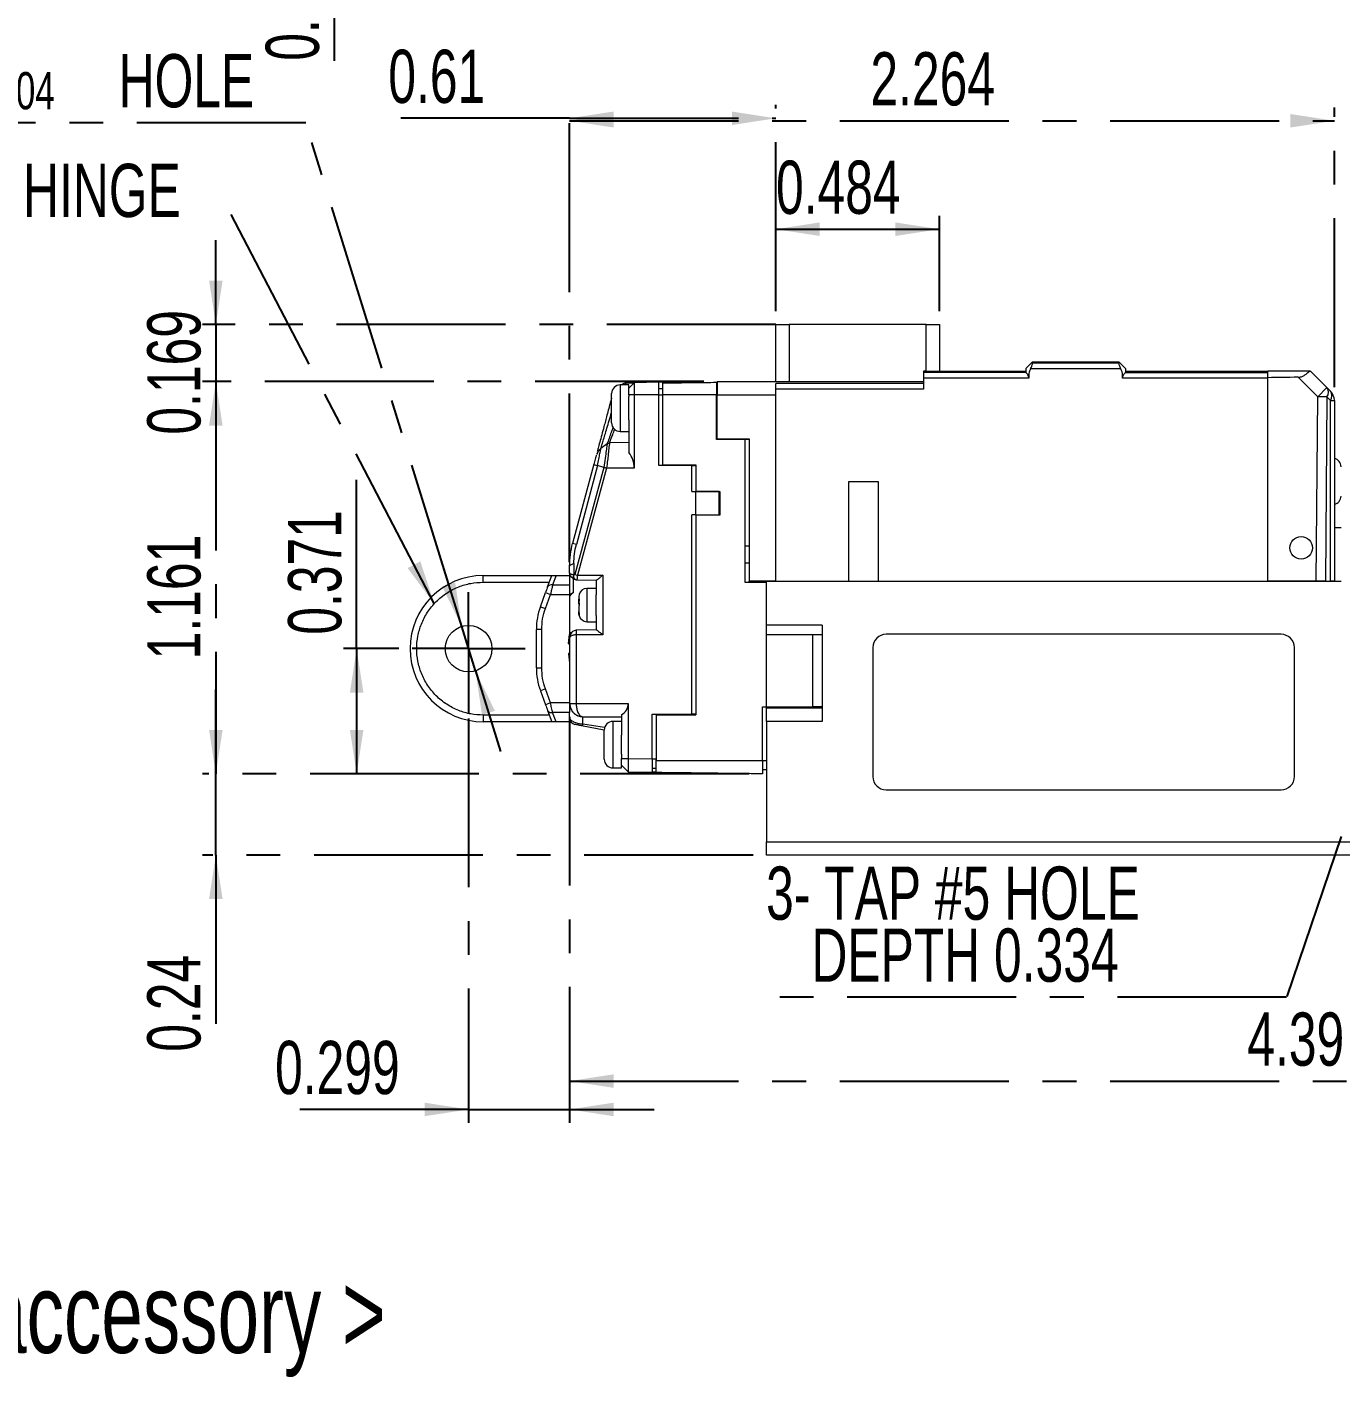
# Model space of a CAD drawing. Header units: inches. Extents: x 0.2 to 16.3, y 0.2 to 11.5.
# Drawn here: x 2.142 to 6.032, y 5.092 to 9.089 of the extents above; entities that cross this region are included whole.
import ezdxf

# ---------------------------------------------------------------- set-up
doc = ezdxf.new("R2010")
doc.units = ezdxf.units.IN
doc.header["$MEASUREMENT"] = 0
doc.linetypes.add('CENTERX2', pattern=[0.8, 0.5, -0.1, 0.1, -0.1])
doc.layers.add('CENTER_LINE', color=7, linetype='CENTERX2')
doc.styles.add('SLDTEXTSTYLE0', font='TXT', dxfattribs={"width": 0.7})
doc.dimstyles.new('SLDDIMSTYLE0', dxfattribs={"dimtxt": 0.15748, "dimasz": 0.13, "dimexe": 0, "dimexo": 0.0625, "dimgap": 0.03937, "dimtad": 1, "dimdec": 3, "dimrnd": 1e-09, "dimzin": 12, "dimdsep": 46, "dimtxsty": 'SLDTEXTSTYLE0', "dimsah": 1, "dimcen": 0.09, "dimadec": 0, "dimazin": 3, "dimtfac": 1, "dimtdec": 3, "dimtofl": 0, "dimtmove": 0, "dimatfit": 3, "dimfxl": 1, "dimfrac": 2, "dimtolj": 1, "dimtzin": 12, "dimarcsym": 0})
doc.dimstyles.new('SLDDIMSTYLE1', dxfattribs={"dimtxt": 0.15748, "dimasz": 0.13, "dimexe": 0, "dimexo": 0.0625, "dimgap": 0.03937, "dimtad": 1, "dimdec": 3, "dimrnd": 1e-09, "dimdsep": 46, "dimtxsty": 'SLDTEXTSTYLE0', "dimsah": 1, "dimcen": 0.09, "dimadec": 0, "dimazin": 2, "dimtfac": 1, "dimtdec": 3, "dimtmove": 0, "dimatfit": 0, "dimfxl": 1, "dimfrac": 2, "dimtolj": 1, "dimtzin": 12, "dimarcsym": 0})
doc.dimstyles.new('SLDDIMSTYLE2', dxfattribs={"dimtxt": 0.15748, "dimasz": 0.13, "dimexe": 0, "dimexo": 0.0625, "dimgap": 0.03937, "dimtad": 1, "dimdec": 3, "dimrnd": 1e-09, "dimdsep": 46, "dimtxsty": 'SLDTEXTSTYLE0', "dimsah": 1, "dimcen": 0.09, "dimadec": 0, "dimazin": 2, "dimtfac": 1, "dimtdec": 3, "dimtofl": 0, "dimtmove": 0, "dimatfit": 3, "dimfxl": 1, "dimfrac": 2, "dimtolj": 1, "dimtzin": 12, "dimarcsym": 0})
doc.dimstyles.new('SLDDIMSTYLE3', dxfattribs={"dimtxt": 0.15748, "dimasz": 0.13, "dimexe": 0, "dimexo": 0.0625, "dimgap": 0.03937, "dimtad": 0, "dimtih": 1, "dimtoh": 1, "dimdec": 3, "dimrnd": 1e-09, "dimdsep": 46, "dimtxsty": 'SLDTEXTSTYLE0', "dimsah": 1, "dimcen": 0, "dimadec": 0, "dimazin": 2, "dimtol": 1, "dimtp": 0.003937, "dimtm": 0.003937, "dimtfac": 1, "dimtdec": 3, "dimtmove": 0, "dimatfit": 3, "dimfxl": 1, "dimfrac": 2, "dimtolj": 1, "dimarcsym": 0})
doc.dimstyles.new('SLDDIMSTYLE5', dxfattribs={"dimtxt": 0.15748, "dimasz": 0.13, "dimexe": 0, "dimexo": 0.0625, "dimgap": 0.03937, "dimtad": 0, "dimtih": 1, "dimtoh": 1, "dimdec": 3, "dimrnd": 1e-09, "dimzin": 12, "dimdsep": 46, "dimtxsty": 'SLDTEXTSTYLE0', "dimsah": 1, "dimcen": 0, "dimadec": 0, "dimazin": 3, "dimtfac": 1, "dimtdec": 3, "dimtmove": 0, "dimatfit": 3, "dimfxl": 1, "dimfrac": 2, "dimtolj": 1, "dimtzin": 12, "dimarcsym": 0})
doc.dimstyles.new('SLDDIMSTYLE7', dxfattribs={"dimtxt": 0.18, "dimasz": 0.13, "dimexe": 0, "dimexo": 0.0625, "dimgap": 0, "dimtad": 0, "dimtih": 1, "dimtoh": 1, "dimdec": 0, "dimrnd": 1e-09, "dimzin": 0, "dimdsep": 46, "dimtxsty": 'Standard', "dimsah": 1, "dimcen": 0.09, "dimadec": 0, "dimazin": 0, "dimtfac": 0.13, "dimtdec": 0, "dimtofl": 0, "dimtmove": 0, "dimatfit": 3, "dimfxl": 1, "dimfrac": 2, "dimtolj": 1, "dimtzin": 0, "dimarcsym": 0})
doc.dimstyles.new('SLDDIMSTYLE8', dxfattribs={"dimtxt": 0.15748, "dimasz": 0.13, "dimexe": 0, "dimexo": 0.0625, "dimgap": 0.03937, "dimtad": 1, "dimdec": 3, "dimrnd": 1e-09, "dimdsep": 46, "dimtxsty": 'SLDTEXTSTYLE0', "dimsah": 1, "dimcen": 0.09, "dimadec": 0, "dimazin": 2, "dimtol": 1, "dimtm": 0.003937, "dimtfac": 1, "dimtdec": 3, "dimtofl": 0, "dimtmove": 0, "dimatfit": 3, "dimfxl": 1, "dimfrac": 2, "dimtolj": 1, "dimarcsym": 0})

# ---------------------------------------------------------------- blocks, each defined once
blk = doc.blocks.new('_D_2')
at = {"layer": 'CENTER_LINE'}
for p, q in [((2.7014, 8.2085), (2.7014, 8.4585)), ((4.3591, 8.2085), (2.662, 8.2085)), ((2.7014, 8.2085), (2.7014, 8.0392)), ((4.1465, 8.0392), (2.662, 8.0392)), ((2.7014, 8.0392), (2.7014, 7.7892))]:
    blk.add_line(p, q, dxfattribs=at)
for points in [[(2.7014, 8.2085), (2.7214, 8.3385), (2.6814, 8.3385)], [(2.7014, 8.0392), (2.6814, 7.9092), (2.7214, 7.9092)]]:
    blk.add_solid(points, dxfattribs=at)
at = {"layer": 'CENTER_LINE', "insert": (2.4984, 7.8824), "char_height": 0.15748, "attachment_point": 1, "rotation": 90, "style": 'SLDTEXTSTYLE0'}
blk.add_mtext('0.169', dxfattribs=at)
blk = doc.blocks.new('_D_3')
at = {"layer": 'CENTER_LINE'}
for p, q in [((4.3591, 8.2479), (4.3591, 8.53)), ((4.8433, 8.2479), (4.8433, 8.53)), ((4.3591, 8.4906), (4.8433, 8.4906))]:
    blk.add_line(p, q, dxfattribs=at)
for points in [[(4.3591, 8.4906), (4.4891, 8.4706), (4.4891, 8.5106)], [(4.8433, 8.4906), (4.7133, 8.5106), (4.7133, 8.4706)]]:
    blk.add_solid(points, dxfattribs=at)
at = {"layer": 'CENTER_LINE', "insert": (4.3597, 8.6936), "char_height": 0.15748, "attachment_point": 1, "style": 'SLDTEXTSTYLE0'}
blk.add_mtext('0.484', dxfattribs=at)
blk = doc.blocks.new('_D_4')
at = {"layer": 'CENTER_LINE'}
for p, q in [((2.9678, 8.806), (1.1912, 8.806)), ((3.4292, 7.3144), (2.9678, 8.806)), ((3.47, 7.1827), (3.4292, 7.3144)), ((3.47, 7.1827), (3.5439, 6.9439))]:
    blk.add_line(p, q, dxfattribs=at)
for points in [[(3.4292, 7.3144), (3.4099, 7.4445), (3.3717, 7.4327)], [(3.47, 7.1827), (3.4893, 7.0526), (3.5275, 7.0645)]]:
    blk.add_solid(points, dxfattribs=at)
at = {"layer": 'CENTER_LINE', "attachment_point": 1, "style": 'SLDTEXTSTYLE0'}
for s, insert, char_height in [('%%c', (1.1912, 9.009), 0.15748), ('0.138', (1.3655, 9.009), 0.15748), ('HOLE', (2.4136, 9.009), 0.15748), ('±0.004', (1.9095, 8.9559), 0.11024)]:
    blk.add_mtext(s, dxfattribs=dict(at, insert=insert, char_height=char_height))
blk = doc.blocks.new('_D_5')
at = {"layer": 'CENTER_LINE'}
for p, q in [((3.4496, 7.0419), (3.4496, 5.8448)), ((3.7488, 7.0471), (3.7488, 5.8448)), ((3.4496, 5.8842), (2.8768, 5.8842)), ((3.4496, 5.8842), (3.7488, 5.8842)), ((3.7488, 5.8842), (3.9988, 5.8842))]:
    blk.add_line(p, q, dxfattribs=at)
for points in [[(3.4496, 5.8842), (3.3196, 5.9042), (3.3196, 5.8642)], [(3.7488, 5.8842), (3.8788, 5.8642), (3.8788, 5.9042)]]:
    blk.add_solid(points, dxfattribs=at)
at = {"layer": 'CENTER_LINE', "insert": (2.8768, 6.0872), "char_height": 0.15748, "attachment_point": 1, "style": 'SLDTEXTSTYLE0'}
blk.add_mtext('0.299', dxfattribs=at)
blk = doc.blocks.new('_D_6')
at = {"layer": 'CENTER_LINE'}
for p, q in [((3.7488, 7.0471), (3.7488, 5.9289)), ((8.1386, 6.6456), (8.1386, 5.9289)), ((3.7488, 5.9682), (8.1386, 5.9682))]:
    blk.add_line(p, q, dxfattribs=at)
for points in [[(3.7488, 5.9682), (3.8788, 5.9482), (3.8788, 5.9882)], [(8.1386, 5.9682), (8.0086, 5.9882), (8.0086, 5.9482)]]:
    blk.add_solid(points, dxfattribs=at)
at = {"layer": 'CENTER_LINE', "insert": (5.7549, 6.1713), "char_height": 0.15748, "attachment_point": 1, "style": 'SLDTEXTSTYLE0'}
blk.add_mtext('4.39', dxfattribs=at)
blk = doc.blocks.new('_D_8')
at = {"layer": 'CENTER_LINE'}
for p, q in [((3.7488, 7.5045), (3.7488, 8.8584)), ((4.3591, 8.2479), (4.3591, 8.8584)), ((3.7488, 8.819), (3.212, 8.819)), ((3.7488, 8.819), (4.3591, 8.819))]:
    blk.add_line(p, q, dxfattribs=at)
for points in [[(3.7488, 8.819), (3.8788, 8.799), (3.8788, 8.839)], [(4.3591, 8.819), (4.2291, 8.839), (4.2291, 8.799)]]:
    blk.add_solid(points, dxfattribs=at)
at = {"layer": 'CENTER_LINE', "insert": (3.212, 9.022), "char_height": 0.15748, "attachment_point": 1, "style": 'SLDTEXTSTYLE0'}
blk.add_mtext('0.61', dxfattribs=at)
blk = doc.blocks.new('_D_9')
at = {"layer": 'CENTER_LINE'}
for p, q in [((3.7488, 7.5045), (3.7488, 8.8511)), ((6.0126, 8.0229), (6.0126, 8.8511)), ((3.7488, 8.8117), (6.0126, 8.8117))]:
    blk.add_line(p, q, dxfattribs=at)
for points in [[(3.7488, 8.8117), (3.8788, 8.7917), (3.8788, 8.8317)], [(6.0126, 8.8117), (5.8826, 8.8317), (5.8826, 8.7917)]]:
    blk.add_solid(points, dxfattribs=at)
at = {"layer": 'CENTER_LINE', "insert": (4.6392, 9.0147), "char_height": 0.15748, "attachment_point": 1, "style": 'SLDTEXTSTYLE0'}
blk.add_mtext('2.264', dxfattribs=at)
blk = doc.blocks.new('_D_10')
at = {"layer": 'CENTER_LINE'}
for p, q in [((4.1465, 8.0392), (2.662, 8.0392)), ((2.7014, 8.0392), (2.7014, 6.8779)), ((4.2803, 6.8779), (2.662, 6.8779))]:
    blk.add_line(p, q, dxfattribs=at)
for points in [[(2.7014, 8.0392), (2.6814, 7.9092), (2.7214, 7.9092)], [(2.7014, 6.8779), (2.7214, 7.0079), (2.6814, 7.0079)]]:
    blk.add_solid(points, dxfattribs=at)
at = {"layer": 'CENTER_LINE', "insert": (2.4984, 7.2171), "char_height": 0.15748, "attachment_point": 1, "rotation": 90, "style": 'SLDTEXTSTYLE0'}
blk.add_mtext('1.161', dxfattribs=at)
blk = doc.blocks.new('_D_11')
at = {"layer": 'CENTER_LINE'}
for p, q in [((2.7014, 6.8779), (2.7014, 7.1279)), ((4.2803, 6.8779), (2.662, 6.8779)), ((2.7014, 6.6375), (2.7014, 6.8779)), ((4.2921, 6.6375), (2.662, 6.6375)), ((2.7014, 6.6375), (2.7014, 6.0551))]:
    blk.add_line(p, q, dxfattribs=at)
for points in [[(2.7014, 6.8779), (2.7214, 7.0079), (2.6814, 7.0079)], [(2.7014, 6.6375), (2.6814, 6.5075), (2.7214, 6.5075)]]:
    blk.add_solid(points, dxfattribs=at)
at = {"layer": 'CENTER_LINE', "insert": (2.4984, 6.0551), "char_height": 0.15748, "attachment_point": 1, "rotation": 90, "style": 'SLDTEXTSTYLE0'}
blk.add_mtext('0.24', dxfattribs=at)
blk = doc.blocks.new('_D_12')
at = {"layer": 'CENTER_LINE'}
for p, q in [((3.1183, 7.2486), (3.1183, 7.7728)), ((3.2429, 7.2486), (3.0789, 7.2486)), ((3.1183, 7.2486), (3.1183, 6.8779)), ((4.2803, 6.8779), (3.0789, 6.8779))]:
    blk.add_line(p, q, dxfattribs=at)
for points in [[(3.1183, 7.2486), (3.0983, 7.1186), (3.1383, 7.1186)], [(3.1183, 6.8779), (3.1383, 7.0079), (3.0983, 7.0079)]]:
    blk.add_solid(points, dxfattribs=at)
at = {"layer": 'CENTER_LINE', "insert": (2.9153, 7.2899), "char_height": 0.15748, "attachment_point": 1, "rotation": 90, "style": 'SLDTEXTSTYLE0'}
blk.add_mtext('0.371', dxfattribs=at)
blk = doc.blocks.new('_D_17')
at = {"layer": 'CENTER_LINE'}
for p, q in [((6.3238, 7.5424), (6.4046, 7.7789)), ((6.3238, 7.5424), (6.292, 7.4492)), ((6.292, 7.4492), (5.8708, 6.2169)), ((5.8708, 6.2169), (4.3304, 6.2169))]:
    blk.add_line(p, q, dxfattribs=at)
for points in [[(6.3238, 7.5424), (6.3848, 7.6589), (6.3469, 7.6719)], [(6.292, 7.4492), (6.231, 7.3327), (6.2688, 7.3198)]]:
    blk.add_solid(points, dxfattribs=at)
at = {"layer": 'CENTER_LINE', "char_height": 0.15748, "attachment_point": 1, "style": 'SLDTEXTSTYLE0'}
for s, insert in [('3- TAP #5 HOLE', (4.3304, 6.6034)), ('DEPTH 0.334', (4.4646, 6.4199))]:
    blk.add_mtext(s, dxfattribs=dict(at, insert=insert))
blk = doc.blocks.new('SW_NOTE_0_5')
at = {"layer": 'CENTER_LINE', "color": 0, "insert": (-0.5859, 0.0926), "char_height": 0.15748, "attachment_point": 1, "style": 'SLDTEXTSTYLE0'}
blk.add_mtext('HINGE', dxfattribs=at)
blk = doc.blocks.new('SW_CENTERMARKSYMBOL_0')
at = {"layer": 'CENTER_LINE', "color": 0}
for p, q in [((0, 0.0984), (0, 0.1673)), ((0, 0), (0, 0.0984)), ((-0.0984, 0), (-0.1673, 0)), ((0, 0), (-0.0984, 0)), ((0, 0), (0, -0.0984)), ((0, 0), (0.0984, 0)), ((0.0984, 0), (0.1673, 0)), ((0, -0.0984), (0, -0.1673))]:
    blk.add_line(p, q, dxfattribs=at)
blk = doc.blocks.new('_D_24')
at = {"layer": 'CENTER_LINE'}
for p, q in [((3.2567, 10.4639), (3.0126, 10.4639)), ((3.052, 10.4639), (3.052, 10.1253)), ((3.2567, 10.1253), (3.0126, 10.1253)), ((3.052, 10.1253), (3.052, 8.9894))]:
    blk.add_line(p, q, dxfattribs=at)
for points in [[(3.052, 10.4639), (3.032, 10.3339), (3.072, 10.3339)], [(3.052, 10.1253), (3.072, 10.2553), (3.032, 10.2553)]]:
    blk.add_solid(points, dxfattribs=at)
at = {"layer": 'CENTER_LINE', "attachment_point": 1, "rotation": 90, "style": 'SLDTEXTSTYLE0'}
for s, insert, char_height in [('0.004', (2.9021, 9.6136), 0.11024), ('0', (2.7736, 9.6136), 0.1102), ('-', (2.9021, 9.5334), 0.1102), ('0.339', (2.849, 8.9894), 0.15748)]:
    blk.add_mtext(s, dxfattribs=dict(at, insert=insert, char_height=char_height))

msp = doc.modelspace()

# ---------------------------------------------------------------- linework, layer by layer
at = {"color": 7, "linetype": 'Continuous', "lineweight": 18}
for p, q in [((4.3591, 8.0392), (4.3591, 8.2085)), ((4.3984, 8.2085), (4.3984, 8.0392)), ((4.8039, 8.2085), (4.3984, 8.2085)), ((4.8039, 8.0706), (4.8039, 8.2085)), ((4.8433, 8.2085), (4.8433, 8.0707)), ((5.1189, 8.0983), (5.0992, 8.0786)), ((5.3805, 8.0769), (5.1131, 8.0769)), ((5.1189, 8.0942), (5.1189, 8.0983)), ((5.1189, 8.0983), (5.3748, 8.0983)), ((5.3748, 8.0942), (5.1189, 8.0942)), ((5.3945, 8.0786), (5.3748, 8.0983)), ((3.9153, 8.0356), (3.9398, 8.036)), ((3.9398, 8.036), (3.924, 8.02)), ((4.0126, 8.0373), (3.9398, 8.036)), ((3.9398, 8.036), (3.9398, 7.9998)), ((4.0126, 8.0373), (4.1031, 8.0389)), ((4.0126, 7.9998), (4.0126, 8.0373)), ((4.1031, 8.0389), (4.1031, 8.0364)), ((4.1839, 8.0374), (4.1858, 8.0374)), ((4.1858, 8.0392), (4.7961, 8.0392)), ((4.8037, 8.0707), (4.7961, 8.0707)), ((5.0992, 8.0662), (4.7961, 8.0661)), ((4.7961, 8.0491), (4.7961, 8.0173)), ((5.1084, 8.0491), (4.7961, 8.0491)), ((4.8039, 8.0707), (5.0992, 8.0707)), ((5.1082, 8.0589), (5.1056, 8.0589)), ((5.1082, 8.0589), (5.1084, 8.0491)), ((5.3853, 8.0491), (5.3855, 8.0589)), ((5.8157, 8.0491), (5.3853, 8.0491)), ((5.3855, 8.0589), (5.3881, 8.0589)), ((5.3945, 8.0707), (5.8157, 8.0707)), ((5.3945, 8.0662), (5.8157, 8.0661)), ((5.941, 8.0707), (5.8157, 8.0707)), ((5.8157, 8.051), (5.8157, 8.0707)), ((5.8157, 7.4487), (5.8157, 8.051)), ((5.9633, 7.9941), (5.9051, 8.0523)), ((5.9422, 8.0702), (5.9908, 8.0216)), ((3.8728, 7.9172), (3.8728, 8.0038)), ((3.924, 8.0294), (3.8984, 8.0294)), ((3.9093, 8.034), (3.9033, 8.0294)), ((3.9093, 8.034), (3.9033, 8.0294)), ((3.9033, 8.0294), (3.9083, 8.0331)), ((3.924, 8.02), (3.924, 8.0294)), ((3.924, 7.9998), (3.924, 8.02)), ((3.9398, 7.9998), (3.924, 7.9998)), ((3.924, 7.9998), (3.924, 7.9952)), ((3.924, 7.9258), (3.924, 7.9952)), ((3.9398, 7.9998), (3.9398, 7.7833)), ((4.0126, 7.9998), (3.9398, 7.9998)), ((4.0244, 8.0178), (4.0126, 8.0178)), ((4.0126, 7.7911), (4.0126, 7.9998)), ((4.0126, 7.9998), (4.0244, 7.9998)), ((4.0244, 7.7931), (4.0244, 7.9998)), ((4.1858, 7.9998), (4.1839, 7.9998)), ((4.1839, 7.868), (4.1839, 7.9998)), ((4.1858, 7.9998), (4.3591, 7.9998)), ((4.1858, 7.8699), (4.1858, 7.9998)), ((4.7961, 8.034), (4.3591, 8.034)), ((4.7961, 8.0173), (4.3591, 8.0173)), ((4.3591, 7.4487), (4.3591, 7.9998)), ((5.9633, 7.9941), (5.9908, 8.0216)), ((5.9908, 8.0216), (6.0011, 8.0114)), ((5.9585, 7.4487), (5.9633, 7.9941)), ((5.9908, 7.9938), (5.986, 7.4487)), ((6.0011, 7.9835), (5.9908, 7.9938)), ((6.0011, 7.4487), (6.0011, 7.9835)), ((6.0011, 7.9835), (6.0126, 7.9835)), ((6.0126, 7.9835), (6.0126, 7.4487)), ((3.924, 7.9258), (3.924, 7.8294)), ((4.1839, 7.9211), (4.1858, 7.9211)), ((3.8984, 7.8916), (3.924, 7.8916)), ((3.8413, 7.841), (3.8365, 7.8359)), ((3.8409, 7.8391), (3.8413, 7.841)), ((3.8597, 7.8551), (3.8413, 7.841)), ((3.924, 7.8586), (3.8667, 7.8576)), ((4.2685, 7.868), (4.1839, 7.868)), ((4.1858, 7.8699), (4.2803, 7.8699)), ((4.2685, 7.4447), (4.2685, 7.868)), ((4.2803, 7.868), (4.2685, 7.868)), ((4.2803, 7.8699), (4.2803, 7.4487)), ((3.8272, 7.82), (3.8271, 7.8194)), ((3.8278, 7.822), (3.8273, 7.8202)), ((3.828, 7.821), (3.8283, 7.821)), ((3.8312, 7.8288), (3.8288, 7.8234)), ((3.8204, 7.7945), (3.7577, 7.5604)), ((3.8503, 7.7854), (3.7638, 7.4683)), ((3.8313, 7.7905), (3.7688, 7.5575)), ((3.8583, 7.7833), (3.7717, 7.4662)), ((3.8503, 7.7854), (3.8313, 7.7905)), ((3.9398, 7.7833), (3.8583, 7.7833)), ((4.111, 7.7911), (4.0126, 7.7911)), ((4.0244, 7.7931), (4.0244, 7.7911)), ((4.0244, 7.7931), (4.1228, 7.7931)), ((4.111, 7.7135), (4.111, 7.7911)), ((4.111, 7.7911), (4.1228, 7.7911)), ((4.1228, 7.7931), (4.1228, 7.7143)), ((4.5756, 7.7439), (4.6622, 7.7439)), ((4.5756, 7.4487), (4.5756, 7.7439)), ((4.6622, 7.7439), (4.6622, 7.4487)), ((4.111, 7.7135), (4.1228, 7.7135)), ((4.1228, 7.7143), (4.1228, 7.7135)), ((4.1228, 7.7143), (4.1937, 7.7143)), ((4.1228, 7.645), (4.1228, 7.7135)), ((4.1917, 7.7135), (4.1228, 7.7135)), ((4.1917, 7.645), (4.1917, 7.7135)), ((4.1937, 7.7143), (4.1937, 7.6442)), ((4.1228, 7.645), (4.111, 7.645)), ((4.111, 7.055), (4.111, 7.645)), ((4.1228, 7.645), (4.1917, 7.645)), ((4.1228, 7.645), (4.1228, 7.6442)), ((4.1228, 7.6442), (4.1228, 7.053)), ((4.1937, 7.6442), (4.1228, 7.6442)), ((6.0323, 7.606), (6.0126, 7.606)), ((3.7688, 7.5575), (3.7577, 7.5604)), ((4.2685, 7.553), (4.2803, 7.553)), ((3.7488, 7.4725), (3.7488, 7.4932)), ((3.7613, 7.5004), (3.7613, 7.4667)), ((4.2803, 7.5018), (4.2685, 7.5018)), ((3.4929, 7.4454), (3.4929, 7.4651)), ((3.4929, 7.4651), (3.6958, 7.4651)), ((3.4929, 7.4454), (3.6887, 7.4454)), ((3.6836, 7.4315), (3.6958, 7.4651)), ((3.6958, 7.4651), (3.7085, 7.4651)), ((3.7085, 7.4651), (3.6984, 7.4373)), ((3.6984, 7.4373), (3.7488, 7.4373)), ((3.7085, 7.4651), (3.7488, 7.4651)), ((3.7488, 7.4651), (3.7488, 7.4373)), ((3.7488, 7.4373), (3.7488, 7.4094)), ((3.7613, 7.4667), (3.7607, 7.4668)), ((3.7666, 7.453), (3.7696, 7.4528)), ((3.7685, 7.4527), (3.8282, 7.4516)), ((3.7717, 7.4662), (3.8469, 7.4662)), ((3.8276, 7.4516), (3.8276, 7.4084)), ((3.8469, 7.4662), (3.8469, 7.2894)), ((4.3315, 7.4447), (4.2685, 7.4447)), ((4.3591, 7.4487), (4.2803, 7.4487)), ((4.2803, 7.4447), (4.2803, 7.4487)), ((4.3315, 7.3186), (4.3315, 7.4486)), ((4.3315, 7.4486), (6.0323, 7.4486)), ((4.3591, 7.4487), (4.5756, 7.4487)), ((4.4589, 7.4487), (4.4589, 7.4486)), ((4.5441, 7.4486), (4.5441, 7.4487)), ((4.6622, 7.4487), (5.8157, 7.4487)), ((4.8512, 7.4487), (4.8512, 7.4486)), ((4.9299, 7.4487), (4.9299, 7.4486)), ((5.8157, 7.4486), (5.8157, 7.4487)), ((5.9585, 7.4487), (5.8157, 7.4487)), ((5.8433, 7.4486), (5.8433, 7.4487)), ((5.986, 7.4487), (5.9585, 7.4487)), ((5.986, 7.4487), (6.0011, 7.4487)), ((6.0126, 7.4487), (6.0011, 7.4487)), ((3.6623, 7.3729), (3.6775, 7.4148)), ((3.6771, 7.3675), (3.6923, 7.4094)), ((3.6775, 7.4148), (3.6923, 7.4094)), ((3.6923, 7.4094), (3.7488, 7.4094)), ((3.7488, 7.4094), (3.7488, 7.2901)), ((3.777, 7.4088), (3.7764, 7.4032)), ((3.7764, 7.4032), (3.7764, 7.3951)), ((3.7764, 7.3951), (3.7767, 7.3964)), ((3.7764, 7.3908), (3.7764, 7.3951)), ((3.8276, 7.4269), (3.8, 7.4269)), ((3.8276, 7.3933), (3.8276, 7.4084)), ((3.6623, 7.3729), (3.6771, 7.3675)), ((3.7764, 7.3845), (3.7764, 7.3908)), ((3.7764, 7.3802), (3.7764, 7.3845)), ((3.7767, 7.3765), (3.7764, 7.3752)), ((3.7764, 7.3752), (3.7764, 7.3584)), ((3.7764, 7.3584), (3.777, 7.3528)), ((3.7764, 7.3522), (3.7764, 7.3584)), ((3.8276, 7.347), (3.8276, 7.3933)), ((3.777, 7.3466), (3.7764, 7.3522)), ((3.777, 7.3528), (3.777, 7.3466)), ((3.8, 7.3285), (3.8276, 7.3285)), ((3.8276, 7.347), (3.8276, 7.3039)), ((4.4968, 7.3186), (4.3315, 7.3186)), ((4.3315, 7.2892), (4.3315, 7.3186)), ((4.4968, 7.3186), (4.4968, 7.0332)), ((3.6504, 7.1916), (3.6504, 7.3056)), ((3.6661, 7.3056), (3.6504, 7.3056)), ((3.6661, 7.1916), (3.6661, 7.3056)), ((3.7454, 7.2638), (3.7488, 7.2901)), ((3.7547, 7.2954), (3.7488, 7.2965)), ((3.7488, 7.2899), (3.7509, 7.2899)), ((3.7488, 7.28), (3.7488, 7.0864)), ((3.7488, 7.2732), (3.7488, 7.2792)), ((3.8282, 7.3039), (3.768, 7.3029)), ((3.7682, 7.2894), (3.7682, 7.0864)), ((3.8469, 7.2894), (3.7682, 7.2894)), ((4.3315, 7.0766), (4.3315, 7.2892)), ((4.4673, 7.2892), (4.3315, 7.2892)), ((4.4673, 7.2892), (4.4673, 7.0766)), ((4.4968, 7.2892), (4.4673, 7.2892)), ((5.8551, 7.2911), (4.6858, 7.2911)), ((3.7454, 7.2638), (3.7488, 7.2604)), ((3.7488, 7.2368), (3.7454, 7.2334)), ((3.7488, 7.2604), (3.7488, 7.2368)), ((4.6465, 7.2517), (4.6465, 6.8698)), ((5.8945, 6.8698), (5.8945, 7.2517)), ((3.7454, 7.2334), (3.7488, 7.2071)), ((3.7488, 7.2071), (3.7488, 7.0877)), ((3.6504, 7.1916), (3.6661, 7.1916)), ((3.6771, 7.1296), (3.6623, 7.1242)), ((3.6623, 7.1242), (3.6775, 7.0823)), ((3.6923, 7.0877), (3.6771, 7.1296)), ((3.6923, 7.0877), (3.6775, 7.0823)), ((3.7488, 7.0877), (3.6923, 7.0877)), ((3.7488, 7.0877), (3.7488, 7.0864)), ((3.7488, 7.0864), (3.7682, 7.0864)), ((3.7488, 7.0839), (3.7488, 7.0599)), ((3.7682, 7.0864), (3.922, 7.0864)), ((3.922, 7.0864), (3.922, 6.9232)), ((4.3197, 7.0766), (4.3315, 7.0766)), ((4.3197, 6.9172), (4.3197, 7.0766)), ((4.3315, 7.0766), (4.4673, 7.0766)), ((4.3315, 7.0332), (4.3315, 7.0766)), ((4.4968, 7.0766), (4.4673, 7.0766)), ((3.6887, 7.0517), (3.4929, 7.0517)), ((3.4929, 7.0517), (3.4929, 7.032)), ((3.6836, 7.0656), (3.6958, 7.032)), ((3.7488, 7.0599), (3.6984, 7.0599)), ((3.7085, 7.032), (3.6984, 7.0599)), ((3.7488, 7.032), (3.7488, 7.0599)), ((3.7488, 7.036), (3.7521, 7.0327)), ((3.7882, 7.0471), (3.9024, 7.0471)), ((3.7882, 7.0251), (3.7882, 7.0471)), ((3.9024, 7.0524), (3.9024, 6.992)), ((3.9929, 7.055), (4.111, 7.055)), ((3.9929, 6.922), (3.9929, 7.055)), ((4.0047, 7.053), (4.0047, 7.055)), ((4.0047, 7.053), (4.1228, 7.053)), ((4.0047, 7.053), (4.0047, 6.9172)), ((4.1228, 7.055), (4.111, 7.055)), ((4.4968, 7.0726), (4.3315, 7.0726)), ((3.6958, 7.032), (3.4929, 7.032)), ((3.7085, 7.032), (3.6958, 7.032)), ((3.7488, 7.032), (3.7085, 7.032)), ((3.8507, 7.007), (3.7843, 7.0203)), ((3.8512, 6.9549), (3.8512, 7.0076)), ((3.9024, 7.0332), (3.8768, 7.0332)), ((4.3315, 7.0332), (4.3315, 6.6769)), ((4.4968, 7.0332), (4.3315, 7.0332)), ((3.9024, 6.9494), (3.9024, 6.992)), ((3.8512, 6.921), (3.8512, 6.9549)), ((3.9024, 6.9366), (3.9024, 6.9494)), ((3.9024, 6.9366), (3.9024, 6.9232)), ((3.9024, 6.9232), (3.922, 6.9232)), ((3.922, 6.9232), (3.9929, 6.922)), ((3.9929, 6.922), (3.9929, 6.8826)), ((4.0047, 6.9218), (3.9929, 6.9218)), ((4.3197, 6.9172), (4.3315, 6.9172)), ((3.8768, 6.8954), (3.9024, 6.8954)), ((3.9024, 6.9039), (3.9222, 6.8837)), ((3.9024, 6.9039), (3.9222, 6.8837)), ((3.9029, 6.9034), (3.9024, 6.9039)), ((3.9024, 6.8954), (3.9024, 6.9013)), ((3.922, 6.8839), (3.9929, 6.8826)), ((4.0047, 6.8942), (3.9929, 6.8942)), ((4.0047, 6.8824), (3.9929, 6.8826)), ((4.3315, 6.8896), (4.3197, 6.8896)), ((4.6858, 6.8305), (5.8551, 6.8305)), ((4.3315, 6.6769), (8.0205, 6.6769)), ((4.3315, 6.6375), (4.3315, 6.6769)), ((8.0205, 6.6375), (4.3315, 6.6375))]:
    msp.add_line(p, q, dxfattribs=at)
at = {"color": 8, "linetype": 'Continuous', "lineweight": 18}
for p, q in [((3.8984, 8.0294), (3.8984, 7.8916)), ((4.1937, 7.6778), (4.1917, 7.6778)), ((4.1917, 7.6645), (4.1937, 7.6645)), ((3.8, 7.4269), (3.8, 7.3933)), ((3.8, 7.3933), (3.8, 7.3285)), ((3.7492, 7.2822), (3.7488, 7.28)), ((3.8524, 7.0148), (3.7882, 7.0251)), ((3.8768, 7.0332), (3.8768, 6.9494)), ((3.8768, 6.9494), (3.8768, 6.8954))]:
    msp.add_line(p, q, dxfattribs=at)
at = {"color": 7, "linetype": 'Continuous', "lineweight": 18, "flags": 128}
for points in [[(3.7488, 7.4932), (3.749, 7.4942), (3.7496, 7.4952), (3.7507, 7.4962), (3.7521, 7.4971), (3.7539, 7.498), (3.756, 7.4989), (3.7585, 7.4997), (3.7613, 7.5004)], [(3.7882, 7.0251), (3.7877, 7.024), (3.7871, 7.023), (3.7866, 7.0221), (3.7861, 7.0214), (3.7856, 7.0209), (3.7852, 7.0205), (3.7847, 7.0203), (3.7843, 7.0203)]]:
    msp.add_lwpolyline(points, dxfattribs=at)
at = {"color": 7, "linetype": 'Continuous', "lineweight": 18}
for centre, radius in [((5.9142, 7.5471), 0.0335), ((3.4496, 7.2486), 0.0689)]:
    msp.add_circle(centre, radius, dxfattribs=at)
for centre, radius, start, end in [((3.8984, 8.0038), 0.0256, 90, 180), ((5.9708, 8.0077), 0.0244, 325.1431, 34.8569), ((5.9811, 7.9974), 0.0244, 325.1431, 34.8569), ((5.9732, 7.9835), 0.0394, 0, 45), ((5.9354, 4.658), 3.3363, 89.048, 89.5202), ((3.8984, 7.9172), 0.0256, 180, 270), ((6.0067, 7.7872), 0.0256, 0, 76.6576), ((6.0067, 7.7006), 0.0256, 283.3424, 0), ((3.4929, 7.2486), 0.2165, 90, 270), ((3.6945, 7.4253), 0.0126, 72.0271, 150.4369), ((4.274, 9.3081), 1.9092, 254.5027, 254.7474), ((3.8, 7.4033), 0.0236, 90, 167.148), ((3.8472, 7.3056), 0.1969, 160, 180), ((3.8, 7.3521), 0.0236, 193.5835, 270), ((4.6858, 7.2517), 0.0394, 90, 180), ((5.8551, 7.2517), 0.0394, 0, 90), ((3.8472, 7.1916), 0.1969, 180, 200), ((3.8827, 7.0864), 0.0394, 300.005, 360), ((3.6945, 7.0718), 0.0126, 209.5631, 287.9729), ((3.7685, 7.0435), 0.0197, 180, 258.6901), ((3.8768, 7.0076), 0.0256, 90, 180), ((3.8768, 6.921), 0.0256, 180, 270), ((4.6858, 6.8698), 0.0394, 180, 270), ((5.8551, 6.8698), 0.0394, 270, 0)]:
    msp.add_arc(centre, radius, start, end, dxfattribs=at)
for centre, major_axis, ratio, start_param, end_param in [((9.7443, 8.0313), (4.5114, -0.0003), 0.008727, 2.588671, 2.627643), ((3.8668, 7.7833), (0, 0.0743), 0.982842, 4.712389, 5.381677)]:
    msp.add_ellipse(centre, major_axis=major_axis, ratio=ratio, start_param=start_param, end_param=end_param, dxfattribs=at)
for points in [[(4.3591, 8.2085), (4.3596, 8.2085), (4.3608, 8.2085), (4.3699, 8.2085), (4.3829, 8.2085), (4.3933, 8.2085), (4.3984, 8.2085)], [(4.8039, 8.2085), (4.8091, 8.2085), (4.8194, 8.2085), (4.8324, 8.2085), (4.8415, 8.2085), (4.8427, 8.2085), (4.8433, 8.2085)], [(3.9083, 8.0331), (3.9093, 8.0338), (3.9115, 8.0352), (3.914, 8.0355), (3.9153, 8.0356)], [(4.1858, 8.0392), (4.1858, 8.0386), (4.1858, 8.0374), (4.1858, 8.0283), (4.1858, 8.0153), (4.1858, 8.005), (4.1858, 7.9998)], [(4.7961, 8.0661), (4.7961, 8.0652), (4.7961, 8.0633), (4.7961, 8.0591), (4.7961, 8.0543), (4.7961, 8.0508), (4.7961, 8.0491)], [(5.8157, 8.0661), (5.8157, 8.0675), (5.8157, 8.0701), (5.8157, 8.0705), (5.8157, 8.0707)], [(5.8157, 8.0491), (5.8157, 8.0508), (5.8157, 8.0543), (5.8157, 8.0591), (5.8157, 8.0633), (5.8157, 8.0652), (5.8157, 8.0661)], [(4.3591, 7.9998), (4.3591, 8.0033), (4.3591, 8.0102), (4.3591, 8.0198), (4.3591, 8.0282), (4.3591, 8.0321), (4.3591, 8.034)], [(3.7767, 7.3964), (3.7766, 7.3931), (3.7763, 7.3864), (3.7766, 7.3798), (3.7767, 7.3765)], [(3.6661, 7.3056), (3.6666, 7.3161), (3.6675, 7.3373), (3.6739, 7.3574), (3.6771, 7.3675)], [(3.6771, 7.1296), (3.6739, 7.1397), (3.6675, 7.1599), (3.6666, 7.181), (3.6661, 7.1916)]]:
    msp.add_open_spline(points, degree=3, dxfattribs=at)
for points, knots in [([(5.0992, 8.0786), (5.0992, 8.0784), (5.0992, 8.0781), (5.0992, 8.0754), (5.0992, 8.0714), (5.0992, 8.0679), (5.0992, 8.0662)], [0, 0, 0, 0, 0.249826, 0.499768, 0.749826, 1, 1, 1, 1]), ([(5.1131, 8.0769), (5.1117, 8.0739), (5.1089, 8.0682), (5.1085, 8.0619), (5.1082, 8.0589)], [0, 0, 0, 0, 0.523313, 1, 1, 1, 1]), ([(5.1131, 8.0769), (5.114, 8.0787), (5.1157, 8.0822), (5.1175, 8.0872), (5.1187, 8.0914), (5.1188, 8.0933), (5.1189, 8.0942)], [0, 0, 0, 0, 0.268331, 0.522065, 0.764688, 1, 1, 1, 1]), ([(5.3748, 8.0983), (5.3748, 8.0981), (5.3748, 8.0977), (5.3748, 8.0954), (5.3748, 8.0942)], [0, 0, 0, 0, 0.500008, 1, 1, 1, 1]), ([(5.3805, 8.0769), (5.3797, 8.0787), (5.378, 8.0822), (5.3762, 8.0872), (5.375, 8.0914), (5.3749, 8.0933), (5.3748, 8.0942)], [0, 0, 0, 0, 0.268398, 0.522178, 0.764747, 1, 1, 1, 1]), ([(5.3855, 8.0589), (5.3852, 8.0619), (5.3848, 8.0682), (5.382, 8.0739), (5.3805, 8.0769)], [0, 0, 0, 0, 0.479315, 1, 1, 1, 1]), ([(5.3945, 8.0786), (5.3945, 8.0784), (5.3945, 8.0781), (5.3945, 8.0754), (5.3945, 8.0714), (5.3945, 8.0679), (5.3945, 8.0662)], [0, 0, 0, 0, 0.249883, 0.499844, 0.749883, 1, 1, 1, 1]), ([(4.0244, 8.0355), (4.0542, 8.0358), (4.1073, 8.0365), (4.1605, 8.0371), (4.1839, 8.0374)], [0, 0, 0, 0, 0.560004, 1, 1, 1, 1]), ([(4.0244, 7.9998), (4.0244, 8.0038), (4.0244, 8.0119), (4.0244, 8.0225), (4.0244, 8.0306), (4.0244, 8.0348), (4.0244, 8.0353), (4.0244, 8.0355)], [0, 0, 0, 0, 0.214702, 0.429404, 0.644089, 0.858766, 1, 1, 1, 1]), ([(4.1839, 8.0374), (4.1839, 8.037), (4.1839, 8.0362), (4.1839, 8.0297), (4.1839, 8.0201), (4.1839, 8.0096), (4.1839, 8.0026), (4.1839, 7.9998)], [0, 0, 0, 0, 0.214702, 0.429406, 0.644091, 0.858768, 1, 1, 1, 1]), ([(4.7961, 8.0703), (4.7961, 8.0703), (4.7961, 8.0704), (4.7961, 8.0677), (4.7961, 8.0661)], [0, 0, 0, 0, 0.397291, 1, 1, 1, 1]), ([(5.1056, 8.0589), (5.1047, 8.0603), (5.1027, 8.0633), (5.1005, 8.0651), (5.0992, 8.0662)], [0, 0, 0, 0, 0.453789, 1, 1, 1, 1]), ([(5.1084, 8.0491), (5.1083, 8.0508), (5.1079, 8.0544), (5.1064, 8.0574), (5.1056, 8.0589)], [0, 0, 0, 0, 0.478115, 1, 1, 1, 1]), ([(5.3853, 8.0491), (5.3854, 8.0508), (5.3858, 8.0544), (5.3873, 8.0574), (5.3881, 8.0589)], [0, 0, 0, 0, 0.48427, 1, 1, 1, 1]), ([(5.3881, 8.0589), (5.3889, 8.0601), (5.3909, 8.0631), (5.3931, 8.065), (5.3944, 8.0662)], [0, 0, 0, 0, 0.395708, 1, 1, 1, 1]), ([(5.9051, 8.0523), (5.9085, 8.0526), (5.9151, 8.0531), (5.9243, 8.0576), (5.9315, 8.0635), (5.9371, 8.0688), (5.9405, 8.0711), (5.9417, 8.0705), (5.9422, 8.0702)], [0, 0, 0, 0, 0.154072, 0.309207, 0.488335, 0.671502, 0.878231, 1, 1, 1, 1]), ([(4.1839, 7.9998), (4.1541, 7.9999), (4.1009, 7.9999), (4.0478, 7.9999), (4.0244, 7.9998)], [0, 0, 0, 0, 0.560005, 1, 1, 1, 1]), ([(3.8698, 7.979), (3.8681, 7.9724), (3.8645, 7.9592), (3.8595, 7.9403), (3.8547, 7.9225), (3.8494, 7.9027), (3.8435, 7.8808), (3.8377, 7.8591), (3.8332, 7.8424), (3.8314, 7.8355), (3.8306, 7.8327)], [0, 0, 0, 0, 0.107151, 0.216449, 0.312963, 0.409033, 0.567295, 0.724847, 0.886827, 1, 1, 1, 1]), ([(3.8728, 7.9902), (3.8727, 7.9897), (3.8723, 7.9882), (3.8715, 7.9854), (3.8707, 7.9821), (3.8701, 7.98), (3.8698, 7.979)], [0, 0, 0, 0, 0.165544, 0.457121, 0.732988, 1, 1, 1, 1]), ([(3.8728, 7.9766), (3.8727, 7.9767), (3.8699, 7.9778), (3.8698, 7.9784), (3.8698, 7.979)], [0, 0, 0, 0, 0.0545203, 1, 1, 1, 1]), ([(3.8408, 7.8392), (3.8392, 7.8381), (3.8344, 7.8348), (3.8316, 7.8297), (3.8297, 7.8263)], [0, 0, 0, 0, 0.3272289, 1, 1, 1, 1]), ([(3.8408, 7.8396), (3.8402, 7.8392), (3.8389, 7.8384), (3.8379, 7.8372), (3.8373, 7.8365)], [0, 0, 0, 0, 0.4175847, 1, 1, 1, 1]), ([(3.8597, 7.8551), (3.8596, 7.8541), (3.8593, 7.852), (3.8571, 7.8358), (3.8541, 7.8128), (3.8516, 7.7945), (3.8503, 7.7854)], [0, 0, 0, 0, 0.2502245, 0.5000044, 0.7497637, 1, 1, 1, 1]), ([(3.8667, 7.8576), (3.8666, 7.857), (3.8665, 7.8558), (3.8655, 7.8469), (3.8642, 7.8354), (3.8628, 7.8225), (3.8608, 7.805), (3.8592, 7.791), (3.8583, 7.7833)], [0, 0, 0, 0, 0.180061, 0.378365, 0.505739, 0.63991, 0.801206, 1, 1, 1, 1]), ([(3.8597, 7.8551), (3.8608, 7.8558), (3.8629, 7.8572), (3.8654, 7.8574), (3.8667, 7.8576)], [0, 0, 0, 0, 0.502742, 1, 1, 1, 1]), ([(3.8277, 7.8212), (3.8273, 7.8197), (3.8266, 7.8169), (3.8247, 7.81), (3.8226, 7.8021), (3.8211, 7.7966), (3.8204, 7.7939)], [0, 0, 0, 0, 0.253072, 0.504788, 0.755918, 1, 1, 1, 1]), ([(3.8309, 7.8273), (3.8305, 7.8272), (3.8298, 7.8269), (3.8288, 7.8246), (3.8283, 7.8235)], [0, 0, 0, 0, 0.527132, 1, 1, 1, 1]), ([(3.8204, 7.7945), (3.8209, 7.7942), (3.8218, 7.7935), (3.8281, 7.7915), (3.8313, 7.7905)], [0, 0, 0, 0, 0.49864, 1, 1, 1, 1]), ([(3.8503, 7.7854), (3.8509, 7.7853), (3.852, 7.785), (3.854, 7.7848), (3.8559, 7.7843), (3.8572, 7.7836), (3.858, 7.7834), (3.8583, 7.7833)], [0, 0, 0, 0, 0.249886, 0.499926, 0.747959, 0.907794, 1, 1, 1, 1]), ([(3.7488, 7.4932), (3.7492, 7.5045), (3.7499, 7.527), (3.7551, 7.5494), (3.7577, 7.5604)], [0, 0, 0, 0, 0.504417, 1, 1, 1, 1]), ([(3.7613, 7.5004), (3.7616, 7.51), (3.7622, 7.529), (3.7666, 7.548), (3.7688, 7.5575)], [0, 0, 0, 0, 0.504153, 1, 1, 1, 1]), ([(3.4929, 7.0517), (3.4805, 7.0524), (3.4558, 7.0537), (3.4192, 7.0648), (3.3842, 7.0828), (3.3527, 7.1084), (3.3313, 7.1347), (3.3178, 7.1579), (3.3072, 7.1812), (3.2983, 7.2115), (3.2949, 7.2486), (3.2983, 7.2857), (3.3091, 7.3223), (3.3272, 7.3573), (3.3527, 7.3888), (3.3791, 7.4101), (3.4022, 7.4237), (3.4255, 7.4342), (3.4558, 7.4434), (3.4805, 7.4448), (3.4929, 7.4454)], [0, 0, 0, 0, 0.060004, 0.11999, 0.184292, 0.249958, 0.315624, 0.3478, 0.380008, 0.439987, 0.5, 0.559978, 0.619991, 0.684293, 0.749959, 0.815625, 0.8478, 0.880009, 0.939979, 1, 1, 1, 1]), ([(3.6984, 7.4373), (3.6976, 7.4338), (3.6965, 7.4284), (3.6943, 7.4187), (3.6931, 7.4128), (3.6923, 7.4094)], [0, 0, 0, 0, 0.430059, 0.666913, 1, 1, 1, 1]), ([(3.7488, 7.4732), (3.7488, 7.4736), (3.7488, 7.4748), (3.7488, 7.4641), (3.7488, 7.4496), (3.7488, 7.44), (3.7488, 7.4357), (3.7488, 7.4268), (3.7488, 7.4173), (3.7488, 7.4123)], [0, 0, 0, 0, 0.119422, 0.412577, 0.715116, 0.717486, 0.735874, 0.857634, 1, 1, 1, 1]), ([(3.7488, 7.4726), (3.749, 7.4709), (3.7495, 7.4674), (3.7537, 7.4607), (3.7594, 7.4569), (3.7632, 7.4543)], [0, 0, 0, 0, 0.23397, 0.47863, 1, 1, 1, 1]), ([(3.7488, 7.4725), (3.7493, 7.4719), (3.7504, 7.4707), (3.7571, 7.4681), (3.7607, 7.4668)], [0, 0, 0, 0, 0.470945, 1, 1, 1, 1]), ([(3.7638, 7.4683), (3.7638, 7.4682), (3.7637, 7.4679), (3.7634, 7.4674), (3.7628, 7.467), (3.7621, 7.4666), (3.7616, 7.4666), (3.7613, 7.4667)], [0, 0, 0, 0, 0.107272, 0.216266, 0.463262, 0.73307, 1, 1, 1, 1]), ([(3.7629, 7.4545), (3.7636, 7.4541), (3.765, 7.4534), (3.7666, 7.453), (3.7673, 7.4529)], [0, 0, 0, 0, 0.5187046, 1, 1, 1, 1]), ([(3.8469, 7.4662), (3.8469, 7.4661), (3.8452, 7.4647), (3.8412, 7.4612), (3.8358, 7.4566), (3.8316, 7.4534), (3.8292, 7.4518), (3.8285, 7.4517), (3.8282, 7.4517)], [0, 0, 0, 0, 0.005863, 0.218298, 0.526732, 0.748442, 0.890595, 1, 1, 1, 1]), ([(3.6836, 7.4315), (3.6828, 7.4294), (3.6816, 7.426), (3.6794, 7.4201), (3.6782, 7.4166), (3.6775, 7.4148)], [0, 0, 0, 0, 0.427559, 0.711619, 1, 1, 1, 1]), ([(3.7488, 7.4034), (3.7514, 7.4062), (3.7552, 7.4103), (3.7592, 7.414), (3.7604, 7.4151)], [0, 0, 0, 0, 0.687273, 1, 1, 1, 1]), ([(3.7604, 7.4151), (3.7585, 7.4135), (3.7557, 7.4111), (3.7522, 7.4096), (3.7502, 7.4095), (3.749, 7.4105), (3.7489, 7.4117), (3.7488, 7.4123)], [0, 0, 0, 0, 0.381547, 0.550115, 0.720266, 0.867861, 1, 1, 1, 1]), ([(3.7682, 7.2894), (3.7669, 7.2894), (3.7643, 7.2893), (3.7606, 7.2888), (3.7572, 7.288), (3.7533, 7.2865), (3.7496, 7.2839), (3.7491, 7.2813), (3.7488, 7.28)], [0, 0, 0, 0, 0.119498, 0.23974, 0.361536, 0.485663, 0.730817, 1, 1, 1, 1]), ([(3.7684, 7.3029), (3.7662, 7.3027), (3.7624, 7.3022), (3.7572, 7.2992), (3.7529, 7.2948), (3.7503, 7.2894), (3.7492, 7.2848), (3.7492, 7.2823), (3.7492, 7.2814)], [0, 0, 0, 0, 0.202103, 0.358293, 0.553123, 0.763095, 0.916484, 1, 1, 1, 1]), ([(3.7682, 7.3029), (3.7682, 7.3027), (3.7682, 7.3023), (3.7682, 7.2992), (3.7682, 7.2947), (3.7682, 7.2912), (3.7682, 7.2894)], [0, 0, 0, 0, 0.25, 0.5, 0.75, 1, 1, 1, 1]), ([(3.8282, 7.3039), (3.8287, 7.3038), (3.8297, 7.3035), (3.8328, 7.3013), (3.8377, 7.2974), (3.8428, 7.293), (3.8461, 7.2901), (3.8469, 7.2894), (3.8469, 7.2894)], [0, 0, 0, 0, 0.158433, 0.315847, 0.562995, 0.901208, 0.994139, 1, 1, 1, 1]), ([(3.6775, 7.0823), (3.6785, 7.0797), (3.6801, 7.0753), (3.6821, 7.0697), (3.6831, 7.067), (3.6836, 7.0656)], [0, 0, 0, 0, 0.428724, 0.713281, 1, 1, 1, 1]), ([(3.6984, 7.0599), (3.698, 7.0618), (3.697, 7.066), (3.695, 7.0753), (3.6933, 7.083), (3.6923, 7.0877)], [0, 0, 0, 0, 0.252769, 0.542585, 1, 1, 1, 1]), ([(3.7488, 7.0864), (3.7492, 7.0823), (3.75, 7.0737), (3.7555, 7.0638), (3.762, 7.0566), (3.7689, 7.0518), (3.7778, 7.0479), (3.7844, 7.0474), (3.7882, 7.0471)], [0, 0, 0, 0, 0.190183, 0.391587, 0.518897, 0.659859, 0.807345, 1, 1, 1, 1]), ([(3.7491, 7.0869), (3.7492, 7.085), (3.7494, 7.0813), (3.7508, 7.0746), (3.7541, 7.0665), (3.7574, 7.0608), (3.7609, 7.0582), (3.7611, 7.058)], [0, 0, 0, 0, 0.170843, 0.328423, 0.59867, 0.978278, 1, 1, 1, 1]), ([(3.7682, 7.0864), (3.7684, 7.0823), (3.7688, 7.0737), (3.7715, 7.0638), (3.7749, 7.0566), (3.7784, 7.0518), (3.7829, 7.0479), (3.7863, 7.0474), (3.7882, 7.0471)], [0, 0, 0, 0, 0.1901815, 0.391587, 0.5188144, 0.6598591, 0.8072141, 1, 1, 1, 1]), ([(3.7488, 7.0435), (3.7491, 7.0423), (3.7496, 7.0402), (3.7531, 7.0367), (3.7575, 7.0337), (3.7645, 7.0303), (3.7747, 7.0268), (3.7838, 7.0257), (3.7882, 7.0251)], [0, 0, 0, 0, 0.182297, 0.322117, 0.457609, 0.574043, 0.791757, 1, 1, 1, 1]), ([(3.7611, 7.058), (3.7634, 7.0561), (3.7676, 7.0524), (3.7759, 7.0488), (3.7815, 7.0481), (3.7846, 7.0477)], [0, 0, 0, 0, 0.354555, 0.645911, 1, 1, 1, 1]), ([(3.7843, 7.0203), (3.783, 7.0206), (3.7803, 7.0211), (3.7763, 7.0219), (3.7727, 7.0226), (3.7687, 7.0234), (3.7654, 7.0241), (3.7649, 7.0242), (3.7646, 7.0242)], [0, 0, 0, 0, 0.118245, 0.235831, 0.351657, 0.479645, 0.73658, 1, 1, 1, 1]), ([(3.9024, 6.9039), (3.9024, 6.9041), (3.9024, 6.9045), (3.9024, 6.9078), (3.9024, 6.9127), (3.9024, 6.9181), (3.9024, 6.9218), (3.9024, 6.9232)], [0, 0, 0, 0, 0.212202, 0.423999, 0.641521, 0.855071, 1, 1, 1, 1]), ([(3.922, 6.9232), (3.922, 6.9187), (3.9219, 6.9097), (3.9219, 6.8979), (3.9219, 6.8891), (3.9219, 6.8845), (3.922, 6.884), (3.922, 6.8839)], [0, 0, 0, 0, 0.219897, 0.434512, 0.649185, 0.86392, 1, 1, 1, 1]), ([(4.0047, 6.8942), (4.0047, 6.8945), (4.0047, 6.8951), (4.0047, 6.8999), (4.0047, 6.9069), (4.0047, 6.9146), (4.0047, 6.9197), (4.0047, 6.9218)], [0, 0, 0, 0, 0.214243, 0.429523, 0.642853, 0.858854, 1, 1, 1, 1]), ([(4.0047, 6.9172), (4.0635, 6.9172), (4.1685, 6.9173), (4.2735, 6.9172), (4.3197, 6.9172)], [0, 0, 0, 0, 0.560004, 1, 1, 1, 1]), ([(4.0047, 6.8818), (4.0047, 6.8822), (4.0047, 6.883), (4.0047, 6.8891), (4.0047, 6.898), (4.0047, 6.908), (4.0047, 6.9145), (4.0047, 6.9172)], [0, 0, 0, 0, 0.214702, 0.429404, 0.644089, 0.858766, 1, 1, 1, 1]), ([(4.3197, 6.9172), (4.3197, 6.9127), (4.3197, 6.9039), (4.3197, 6.8922), (4.3197, 6.8833), (4.3197, 6.8786), (4.3197, 6.8781), (4.3197, 6.8779)], [0, 0, 0, 0, 0.2147035, 0.4294078, 0.6440927, 0.8587702, 1, 1, 1, 1]), ([(4.3197, 6.8779), (4.2609, 6.8787), (4.1559, 6.8799), (4.0509, 6.8812), (4.0047, 6.8818)], [0, 0, 0, 0, 0.560005, 1, 1, 1, 1])]:
    msp.add_open_spline(points, degree=3, knots=knots, dxfattribs=at)
at = {"color": 8, "linetype": 'Continuous', "lineweight": 18}
for points, knots in [([(3.9147, 8.0294), (3.9147, 8.03), (3.9152, 8.035), (3.9152, 8.0353), (3.9153, 8.0356)], [0, 0, 0, 0, 0.125082, 1, 1, 1, 1]), ([(3.9083, 8.0331), (3.9082, 8.033), (3.9082, 8.0327), (3.9079, 8.0303), (3.9078, 8.0294)], [0, 0, 0, 0, 0.606351, 1, 1, 1, 1]), ([(3.8413, 7.841), (3.8414, 7.8415), (3.8417, 7.8425), (3.8442, 7.8509), (3.848, 7.8637), (3.853, 7.8808), (3.859, 7.9012), (3.8657, 7.9238), (3.8705, 7.9399), (3.8728, 7.9478)], [0, 0, 0, 0, 0.143144, 0.287166, 0.430986, 0.574957, 0.718637, 0.862494, 1, 1, 1, 1]), ([(3.8773, 7.9037), (3.8761, 7.9005), (3.8722, 7.8896), (3.8663, 7.8735), (3.8608, 7.8582), (3.8601, 7.8561), (3.8597, 7.8551)], [0, 0, 0, 0, 0.107185, 0.374516, 0.689272, 1, 1, 1, 1]), ([(3.8667, 7.8576), (3.8669, 7.858), (3.8673, 7.8589), (3.8698, 7.8657), (3.8739, 7.8762), (3.8782, 7.8872), (3.8813, 7.8953), (3.8823, 7.8977)], [0, 0, 0, 0, 0.228689, 0.450272, 0.670143, 0.90183, 1, 1, 1, 1]), ([(3.8313, 7.7905), (3.8326, 7.7972), (3.8352, 7.8104), (3.838, 7.8247), (3.8397, 7.833), (3.8407, 7.8379), (3.8408, 7.8387), (3.8409, 7.8391)], [0, 0, 0, 0, 0.293873, 0.576883, 0.732624, 0.879289, 1, 1, 1, 1]), ([(3.7607, 7.4668), (3.7604, 7.4659), (3.7598, 7.4642), (3.7594, 7.4615), (3.7597, 7.4588), (3.7607, 7.4565), (3.7619, 7.455), (3.7628, 7.4546), (3.763, 7.4545)], [0, 0, 0, 0, 0.164948, 0.34698, 0.542494, 0.74552, 0.948546, 1, 1, 1, 1]), ([(3.7604, 7.4152), (3.7604, 7.4232), (3.7604, 7.4392), (3.7604, 7.4561), (3.7604, 7.4602), (3.7604, 7.4622)], [0, 0, 0, 0, 0.333334, 0.666667, 1, 1, 1, 1]), ([(3.7666, 7.4531), (3.7662, 7.4532), (3.7652, 7.4535), (3.7637, 7.4548), (3.7623, 7.4567), (3.7614, 7.4591), (3.7609, 7.4617), (3.7609, 7.4642), (3.7612, 7.4659), (3.7613, 7.4667)], [0, 0, 0, 0, 0.09474, 0.253915, 0.41569, 0.575134, 0.727719, 0.870019, 1, 1, 1, 1]), ([(3.7717, 7.4662), (3.7716, 7.4645), (3.7715, 7.4619), (3.7711, 7.4587), (3.7708, 7.4565), (3.7705, 7.4547), (3.7701, 7.4535), (3.7698, 7.4528), (3.7696, 7.4528), (3.7696, 7.4528)], [0, 0, 0, 0, 0.246502, 0.385468, 0.534599, 0.661704, 0.826631, 0.94575, 1, 1, 1, 1])]:
    msp.add_open_spline(points, degree=3, knots=knots, dxfattribs=at)
at = {"layer": 'CENTER_LINE'}
for q in [(3.4496, 7.0891), (3.4496, 7.0565)]:
    msp.add_line((3.4496, 7.2486), q, dxfattribs=at)

# ---------------------------------------------------------------- block references
for name, p in [('SW_NOTE_0_5', (2.7166, 8.5916)), ('SW_CENTERMARKSYMBOL_0', (3.4496, 7.2486))]:
    msp.add_blockref(name, p, dxfattribs=at)

# ---------------------------------------------------------------- texts
at = {"layer": 'CENTER_LINE', "insert": (1.0166, 5.3995), "char_height": 0.23622, "attachment_point": 1, "style": 'SLDTEXTSTYLE0'}
msp.add_mtext('< Without accessory >', dxfattribs=at)

# ---------------------------------------------------------------- dimensions: what is measured, and where the dimension line sits
at = {"layer": 'CENTER_LINE'}
for base, p1, p2, dimstyle, picture, middle in [((3.052, 10.1253), (3.2961, 10.4639), (3.2961, 10.1253), 'SLDDIMSTYLE8', '_D_24', (3.052, 9.4705)), ((2.7014, 8.0392), (4.3984, 8.2085), (4.1858, 8.0392), 'SLDDIMSTYLE1', '_D_2', (2.7014, 8.1239)), ((2.7014, 6.8779), (4.1858, 8.0392), (4.3197, 6.8779), 'SLDDIMSTYLE0', '_D_10', (2.7014, 7.4586)), ((3.1183, 6.8779), (3.2823, 7.2486), (4.3197, 6.8779), 'SLDDIMSTYLE2', '_D_12', (3.1183, 7.5314)), ((2.7014, 6.8779), (4.3315, 6.6375), (4.3197, 6.8779), 'SLDDIMSTYLE1', '_D_11', (2.7014, 6.2438))]:
    dim = msp.add_linear_dim(base=base, p1=p1, p2=p2, angle=90, dimstyle=dimstyle, dxfattribs=at)
    dim.commit()
    dim.dimension.update_dxf_attribs({"geometry": picture, "text_midpoint": middle, "dimtype": 160})
dim = msp.add_diameter_dim_2p(p1=(3.4292, 7.3144), p2=(3.47, 7.1827), text='<> HOLE', dimstyle='SLDDIMSTYLE3', dxfattribs=at)
dim.commit()
dim.dimension.update_dxf_attribs({"geometry": '_D_4', "text_midpoint": (2.0482, 8.9174), "dimtype": 163})
for base, p1, p2, dimstyle, picture, middle in [((4.3591, 8.819), (3.7488, 7.4651), (4.3591, 8.2085), 'SLDDIMSTYLE2', '_D_8', (3.4008, 8.819)), ((6.0126, 8.8117), (3.7488, 7.4651), (6.0126, 7.9835), 'SLDDIMSTYLE0', '_D_9', (4.8807, 8.8117)), ((4.8433, 8.4906), (4.3591, 8.2085), (4.8433, 8.2085), 'SLDDIMSTYLE2', '_D_3', (4.6012, 8.4906)), ((3.7488, 5.8842), (3.4496, 7.0812), (3.7488, 7.0864), 'SLDDIMSTYLE1', '_D_5', (3.1183, 5.8842)), ((8.1386, 5.9682), (3.7488, 7.0864), (8.1386, 6.685), 'SLDDIMSTYLE0', '_D_6', (5.9437, 5.9682))]:
    dim = msp.add_linear_dim(base=base, p1=p1, p2=p2, dimstyle=dimstyle, dxfattribs=at)
    dim.commit()
    dim.dimension.update_dxf_attribs({"geometry": picture, "text_midpoint": middle, "dimtype": 160})
dim = msp.add_diameter_dim_2p(p1=(6.292, 7.4492), p2=(6.3238, 7.5424), text='3- TAP #5 HOLE\\PDEPTH 0.334 ', dimstyle='SLDDIMSTYLE5', override={"dimpost": '<>'}, dxfattribs=at)
dim.commit()
dim.dimension.update_dxf_attribs({"geometry": '_D_17', "text_midpoint": (5.0693, 6.4004), "dimtype": 163})

# ---------------------------------------------------------------- leaders
msp.add_leader([(3.3481, 7.3819), (2.7166, 8.5916)], dimstyle='SLDDIMSTYLE7', dxfattribs=at)

doc.saveas('drawing.dxf')
